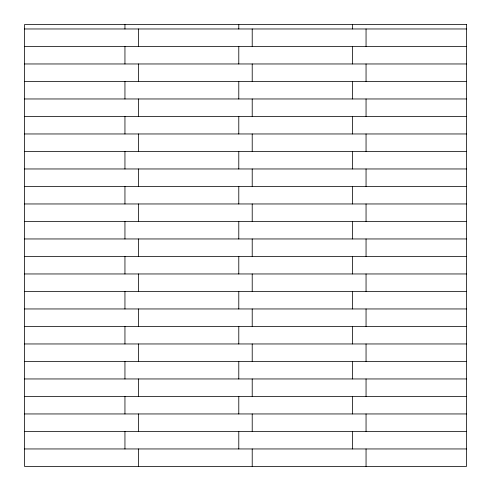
<?xml version="1.0" encoding="UTF-8"?>
<svg xmlns="http://www.w3.org/2000/svg" width="491" height="491" viewBox="0 0 491 491"><rect width="100%" height="100%" fill="white"/><g stroke="black" fill="none" stroke-linecap="round" stroke-linejoin="round"><path stroke-width="0.74" d="M24.55 28.969L466.45 28.969M24.55 46.467L466.45 46.467M24.55 63.965L466.45 63.965M24.55 81.469L466.45 81.469M24.55 98.967L466.45 98.967M24.55 116.465L466.45 116.465M24.55 133.963L466.45 133.963M24.55 151.461L466.45 151.461M24.55 168.965L466.45 168.965M24.55 186.463L466.45 186.463M24.55 203.961L466.45 203.961M24.55 221.459L466.45 221.459M24.55 238.957L466.45 238.957M24.55 256.462L466.45 256.462M24.55 273.96L466.45 273.96M24.55 291.458L466.45 291.458M24.55 308.956L466.45 308.956M24.55 326.454L466.45 326.454M24.55 343.958L466.45 343.958M24.55 361.456L466.45 361.456M24.55 378.954L466.45 378.954M24.55 396.452L466.45 396.452M24.55 413.95L466.45 413.95M24.55 431.454L466.45 431.454M24.55 448.952L466.45 448.952M366.053 28.969L366.053 46.467M366.053 63.965L366.053 81.469M366.053 98.967L366.053 116.465M366.053 133.963L366.053 151.461M366.053 168.965L366.053 186.463M366.053 203.961L366.053 221.459M366.053 238.957L366.053 256.462M366.053 273.96L366.053 291.458M366.053 308.956L366.053 326.454M366.053 343.958L366.053 361.456M366.053 378.954L366.053 396.452M366.053 413.95L366.053 431.454M366.053 448.952L366.053 466.45M352.618 24.55L352.618 28.969M352.618 46.467L352.618 63.965M352.618 81.469L352.618 98.967M352.618 116.465L352.618 133.963M352.618 151.461L352.618 168.965M352.618 186.463L352.618 203.961M352.618 221.459L352.618 238.957M352.618 256.462L352.618 273.96M352.618 291.458L352.618 308.956M352.618 326.454L352.618 343.958M352.618 361.456L352.618 378.954M352.618 396.452L352.618 413.95M352.618 431.454L352.618 448.952M252.214 28.969L252.214 46.467M252.214 63.965L252.214 81.469M252.214 98.967L252.214 116.465M252.214 133.963L252.214 151.461M252.214 168.965L252.214 186.463M252.214 203.961L252.214 221.459M252.214 238.957L252.214 256.462M252.214 273.96L252.214 291.458M252.214 308.956L252.214 326.454M252.214 343.958L252.214 361.456M252.214 378.954L252.214 396.452M252.214 413.95L252.214 431.454M252.214 448.952L252.214 466.45M238.786 24.55L238.786 28.969M238.786 46.467L238.786 63.965M238.786 81.469L238.786 98.967M238.786 116.465L238.786 133.963M238.786 151.461L238.786 168.965M238.786 186.463L238.786 203.961M238.786 221.459L238.786 238.957M238.786 256.462L238.786 273.96M238.786 291.458L238.786 308.956M238.786 326.454L238.786 343.958M238.786 361.456L238.786 378.954M238.786 396.452L238.786 413.95M238.786 431.454L238.786 448.952M138.382 28.969L138.382 46.467M138.382 63.965L138.382 81.469M138.382 98.967L138.382 116.465M138.382 133.963L138.382 151.461M138.382 168.965L138.382 186.463M138.382 203.961L138.382 221.459M138.382 238.957L138.382 256.462M138.382 273.96L138.382 291.458M138.382 308.956L138.382 326.454M138.382 343.958L138.382 361.456M138.382 378.954L138.382 396.452M138.382 413.95L138.382 431.454M138.382 448.952L138.382 466.45M124.947 24.55L124.947 28.969M124.947 46.467L124.947 63.965M124.947 81.469L124.947 98.967M124.947 116.465L124.947 133.963M124.947 151.461L124.947 168.965M124.947 186.463L124.947 203.961M124.947 221.459L124.947 238.957M124.947 256.462L124.947 273.96M124.947 291.458L124.947 308.956M124.947 326.454L124.947 343.958M124.947 361.456L124.947 378.954M124.947 396.452L124.947 413.95M124.947 431.454L124.947 448.952M466.45 24.55L24.55 24.55L24.55 466.45L466.45 466.45L466.45 24.55"/></g></svg>
